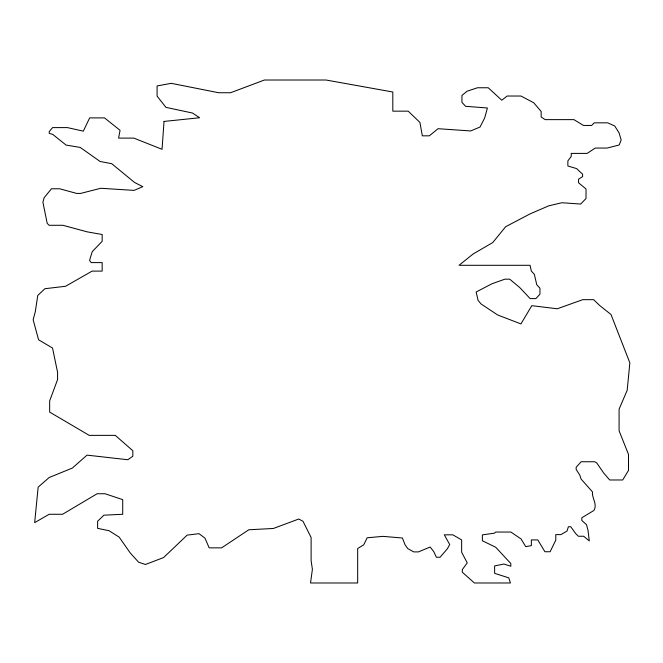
<?xml version="1.0" encoding="UTF-8"?>
<svg xmlns="http://www.w3.org/2000/svg" width="663" height="663" viewBox="0 0 663 663"><rect width="100%" height="100%" fill="white"/><g stroke="black" fill="none" stroke-linecap="round" stroke-linejoin="round"><path stroke-width="0.99" d="M164.034 121.428L162.045 149.308L133.827 138.103L118.569 138.103L120.069 130.329L104.497 117.89L89.662 117.89L83.306 131.166L67.469 127.603L52.543 127.603L49.219 131.614L49.219 133.321L52.758 134.423L66.068 145.056L80.289 147.451L100.072 161.474L111.691 163.678L134.606 182.507L142.835 186.651L134.083 190.389L100.784 188.275L80.596 193.43L76.684 193.43L59.678 188.773L51.465 188.773L44.164 197.69L42.904 202.124L47.189 223.34L49.062 225.287L62.886 225.287L87.259 231.868L102.16 234.503L102.16 241.315L92.232 251.65L89.563 260.468L91.229 262.598L102.16 262.598L102.16 271.101L92.124 271.101L65.596 286.267L44.893 288.72L37.766 295.466L35.272 311.809L33.15 319.748L38.562 339.771L52.534 348.025L57.582 372.357L57.582 379.567L49.659 400.883L49.659 412.104L89.215 435.367L115.263 435.367L132.84 450.724L132.84 456.235L127.826 459.732L87.01 455.133L72.358 468.061L49.161 477.517L38.147 487.148L34.667 522.643L49.153 514.273L62.579 514.273L97.121 493.744L105.036 493.744L122.713 499.645L122.713 514.273L103.9 515.184L97.627 521.234L97.627 528.353L109.105 530.74L119.166 537.121L130.313 553.05L138.592 562.183L145.429 564.486L163.587 557.566L187.173 535.116L199.016 533.674L204.95 538.116L209.185 547.853L221.608 547.853L248.807 529.77L273.421 528.461L298.773 519.021L303.008 521.292L311.113 537.511L311.113 560.658L312.389 569.285L310.541 582.984L357.672 582.984L357.672 548.516L363.738 544.812L367.161 537.784L382.932 536.367L402.4 538L404.969 544.638L407.811 548.632L413.787 551.906L418.394 551.906L430.154 547.041L433.801 551.691L436.362 557.243L440.066 557.243L447.401 548.749L449.705 544.522L444.285 534.817L452.796 534.817L461.647 539.922L461.647 552.246L467.241 562.887L462.31 569.583L462.31 572.194L474.385 582.984L510.452 582.984L508.753 577.846L494.623 573.338L494.623 565.937L503.955 564.031L510.817 566.243L510.817 563.542L495.692 547.232L482.374 540.768L482.374 534.875L494.474 533.168L495.617 532.049L510.85 532.049L521.052 538.953L525.742 546.652L531.361 545.616L531.361 539.906L537.768 539.906L544.928 551.74L550.133 551.74L555.785 540.113L555.785 534.602L560.898 534.602L567.047 531.038L568.398 526.737L570.76 526.737L575.666 533.566L578.368 536.251L583.68 536.251L589.291 540.95L588.015 530.301L586.506 524.69L581.824 520.455L581.824 517.753L593.841 510.518C597.777 504.311 591.719 498.22 592.465 491.847L581.144 479.125L579.702 474.957L576.172 469.487L576.172 467.258L581.136 461.746L594.86 461.746L596.791 463.006L603.736 473.075L609.687 479.979L622.706 479.979L628.507 470.374L628.507 454.437L619.093 430.801L619.093 409.154L627.181 390.283L629.85 362.86L610.996 314.502L599.559 305.386L593.658 299.676L582.736 299.676L557.26 308.776L531.801 305.676L520.936 323.925L497.648 314.966L481.114 304.01L478.081 300.405L476.158 292.002L491.88 283.797L504.908 279.173L509.723 279.173L519.643 287.46L530.16 298.607L535.87 298.607L539.947 294.19L539.947 288.231L536.757 284.759L534.378 274.407L531.295 270.985L530.068 265.299L459.028 265.299L473.167 253.946L492.742 242.559L505.662 226.713L530.052 213.9L548.815 205.803L561.893 202.745L580.664 204.055L586.017 198.502L586.017 188.98L578.55 182.764L578.55 179.192L582.611 176.615L582.611 174.203L576.611 168.593L567.868 166.007L567.868 160.902L571.224 156.402L571.224 153.402L587.12 153.402L595.241 148.064L607.059 148.064L619.201 144.982L621.165 139.943L619.085 132.931L614.725 125.97L607.673 122.837L594.247 122.837L591.628 125.456L583.506 125.456L573.918 119.63L545.16 119.63L541.157 116.978L541.157 111.467L533.748 102.773L520.985 96.027L507.162 96.027L501.792 100.221L488.208 87.756L477.484 87.756L467.025 91.237L461.929 95.447L461.929 102.359L465.625 106.312L487.396 107.986L484.752 117.757L480.037 127.039L470.697 130.942L438.011 128.705L429.342 135.824L422.323 135.824L419.919 122.415L408.217 111.16L392.811 111.16L392.811 92.008L326.047 80.016L264.429 80.016L230.575 92.737L218.649 92.737L171.286 83.331L157.09 85.941L157.09 96.127L165.965 107.373L192.519 113.033L199.613 117.749L164.034 121.428"/></g></svg>
